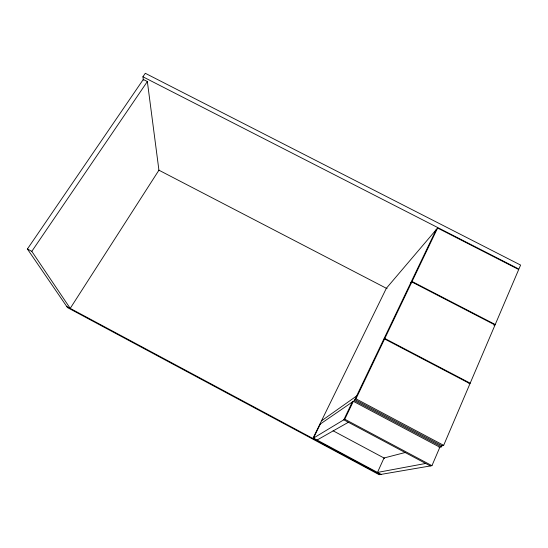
<?xml version="1.0" encoding="UTF-8"?>
<svg xmlns="http://www.w3.org/2000/svg" width="548" height="548" viewBox="0 0 548 548"><rect width="100%" height="100%" fill="white"/><g stroke="black" fill="none" stroke-linecap="round" stroke-linejoin="round"><path stroke-width="0.82" d="M27.4 249.011L31.805 251.354L70.219 308.387L158.927 170.195L147.35 81.536L143.288 79.453L27.4 249.011L67.507 307.592L379.195 474.705L431.947 465.67L439.845 447.23L353.344 401.314L344.774 419.22L312.867 438.469L386.361 288.275L437.605 228.036L518.703 269.513L495.228 324.519L493.933 325.313M439.017 447.428L441.51 446.819L442.181 445.25M384.58 338.952L355.953 398.828L354.885 399.567L441.962 445.771L443.654 445.353L469.972 383.682L384.58 338.952L383.347 340.075M468.972 383.737L470.184 383.182L495.022 324.991L411.836 281.946L410.459 283.412M319.737 424.426L354.398 400.588L436.304 229.379M383.579 339.596L384.812 338.472L411.836 281.946M410.671 282.96L412.055 281.487L437.605 228.036M352.309 402.026L343.788 419.816L430.344 465.944M320.368 423.988L313.463 438.105L381.134 474.376M31.805 251.354L147.35 81.536M142.912 76.782L145.302 73.295L520.6 265.068L518.894 269.068L142.912 76.782L143.384 80.152M321.491 420.843L356.59 396.005M317.073 440.037L348.391 422.268M405.479 452.436L384.004 457.998L377.49 472.424L425.673 463.457M412.055 281.487L495.228 324.519M158.742 170.099L387.1 288.666M384.812 338.472L470.184 383.182M355.953 398.828L443.654 445.353M354.398 400.588L441.51 446.819M344.774 419.22L431.947 465.67M333.074 430.776L384.641 458.34M66.788 306.544L380.161 474.541"/></g></svg>
